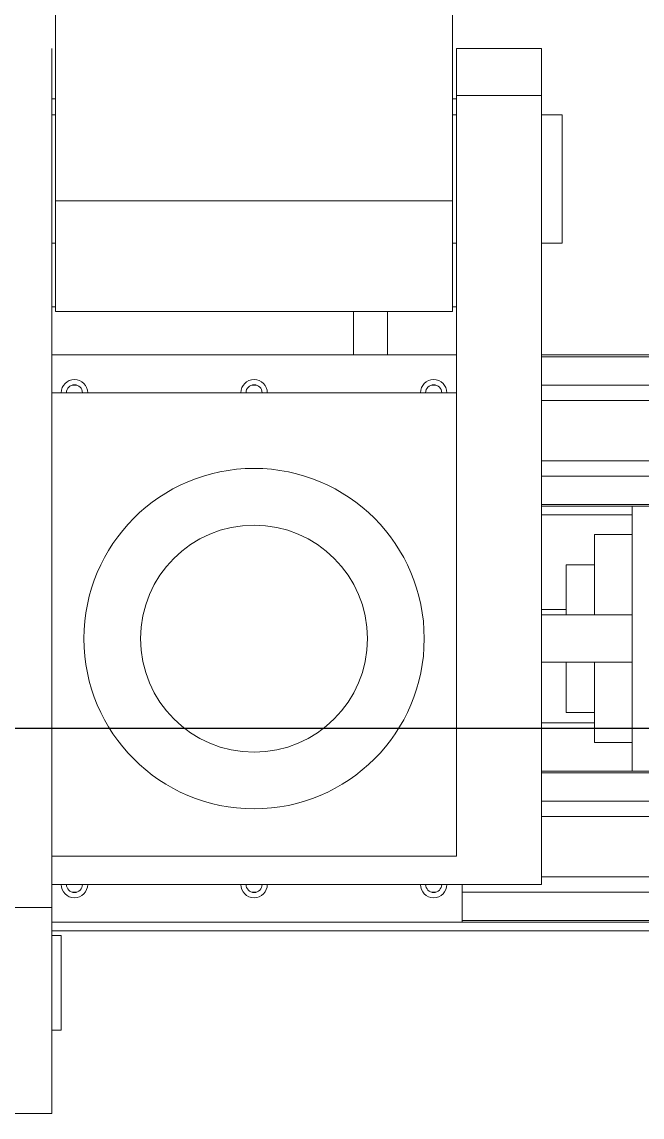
# Model space of a CAD drawing. Header units: millimetres. Extents: x 2509 to 128734, y 2492 to 91667.
# Drawn here: x 36966 to 37294, y 71838 to 72417 of the extents above; entities that cross this region are included whole.
import ezdxf

# ---------------------------------------------------------------- set-up
doc = ezdxf.new("R2010")
doc.units = ezdxf.units.MM
doc.layers.add('SSH_搬运系统', color=7, linetype='Continuous')
doc.layers.add('规划设计-立库系统-链式输送机', color=5, linetype='Continuous')
doc.styles.add('标注', font='msyh.ttf', dxfattribs={"height": 20})

# ---------------------------------------------------------------- blocks, each defined once
blk = doc.blocks.new('SSH_机械臂')
at = {"layer": 'SSH_搬运系统', "lineweight": 15}
for p, q in [((1454.66, 2818.64, 0), (1454.66, 2863.64, 0)), ((1345.87, 2818.64, 0), (1454.66, 2818.64, 0)), ((1446.87, 2818.64, 0), (1446.87, 2601.64, 0)), ((1454.66, 2818.64, 0), (1879.66, 2818.64, 0)), ((1466.87, 2818.64, 0), (1466.87, 2559.64, 0)), ((1481.87, 2818.64, 0), (1481.87, 2604.64, 0)), ((1726.87, 2604.64, 0), (1726.87, 2818.64, 0)), ((1746.87, 2604.64, 0), (1746.87, 2818.64, 0)), ((1769.87, 2816.64, 0), (1828.43, 2816.64, 0)), ((1828.43, 2816.64, 0), (1828.43, 2606.64, 0)), ((1828.43, 2816.64, 0), (3119.92, 2816.64, 0)), ((1879.66, 2818.64, 0), (1908.87, 2818.64, 0)), ((1439.87, 2813.64, 0), (1389.87, 2813.64, 0)), ((1462.77, 2805.52, 0), (1462.77, 2807.76, 0)), ((1730.97, 2805.52, 0), (1730.97, 2807.76, 0)), ((1462.77, 2710.52, 0), (1462.77, 2712.76, 0)), ((1730.97, 2710.52, 0), (1730.97, 2712.76, 0)), ((1746.87, 2659.05, 0), (1769.87, 2659.05, 0)), ((1746.87, 2641.05, 0), (1769.87, 2641.05, 0)), ((1769.85, 2641.05, 0), (1769.85, 2609.55, 0)), ((1462.77, 2615.52, 0), (1462.77, 2617.76, 0)), ((1730.97, 2615.52, 0), (1730.97, 2617.76, 0)), ((1769.85, 2609.55, 0), (1769.87, 2609.55, 0)), ((1769.87, 2606.64, 0), (1828.43, 2606.64, 0)), ((1828.43, 2606.64, 0), (3119.92, 2606.64, 0)), ((1446.87, 2601.64, 0), (1466.87, 2601.64, 0)), ((1446.87, 2261.64, 0), (1446.87, 2601.64, 0)), ((1447.87, 2261.64, 0), (1447.87, 2601.64, 0)), ((1462.77, 2261.64, 0), (1462.77, 2601.64, 0)), ((1481.87, 2604.64, 0), (1884.05, 2604.64, 0)), ((1884.05, 2604.64, 0), (1884.05, 2559.64, 0)), ((1884.05, 2604.64, 0), (1908.87, 2604.64, 0)), ((1466.87, 2559.64, 0), (1884.05, 2559.64, 0)), ((1470.97, 2261.64, 0), (1470.97, 2559.64, 0)), ((1502.77, 2261.64, 0), (1502.77, 2559.64, 0)), ((1510.97, 2261.64, 0), (1510.97, 2559.64, 0)), ((1525.87, 2261.64, 0), (1525.87, 2559.64, 0)), ((1526.87, 2261.64, 0), (1526.87, 2559.64, 0)), ((1666.87, 2261.64, 0), (1666.87, 2559.64, 0)), ((1667.87, 2261.64, 0), (1667.87, 2559.64, 0)), ((1682.77, 2261.64, 0), (1682.77, 2559.64, 0)), ((1690.97, 2261.64, 0), (1690.97, 2559.64, 0)), ((1722.77, 2261.64, 0), (1722.77, 2559.64, 0)), ((1730.97, 2261.64, 0), (1730.97, 2559.64, 0)), ((1745.87, 2261.64, 0), (1745.87, 2559.64, 0)), ((1746.87, 2261.64, 0), (1746.87, 2559.64, 0)), ((1884.05, 2559.64, 0), (1908.87, 2559.64, 0)), ((1805.94, 2548.64, 0), (1873.8, 2548.64, 0)), ((1557.87, 2546.64, 0), (1557.87, 2531.64, 0)), ((1557.87, 2546.64, 0), (1584.37, 2546.64, 0)), ((1609.37, 2546.64, 0), (1635.87, 2546.64, 0)), ((1635.87, 2546.64, 0), (1635.87, 2531.64, 0)), ((1541.87, 2531.64, 0), (1557.87, 2531.64, 0)), ((1541.87, 2511.64, 0), (1541.87, 2531.64, 0)), ((1557.87, 2531.64, 0), (1584.37, 2531.64, 0)), ((1609.37, 2531.64, 0), (1635.87, 2531.64, 0)), ((1635.87, 2531.64, 0), (1651.87, 2531.64, 0)), ((1651.87, 2531.64, 0), (1651.87, 2511.64, 0)), ((1526.87, 2511.64, 0), (1666.87, 2511.64, 0))]:
    blk.add_line(p, q, dxfattribs=at)
for radius in [90, 60]:
    blk.add_circle((1596.87, 2711.64, 0), radius, dxfattribs=at)
for centre, radius, start, end in [((3603.35, 2684.14, 0), 2525, 148.24173, 188.19905), ((1466.87, 2806.64, 0), 7, 90, 270), ((1466.87, 2806.64, 0), 4.25, 90, 270), ((1726.87, 2806.64, 0), 7, 0, 90), ((1726.87, 2806.64, 0), 4.25, 0, 90), ((1726.87, 2806.64, 0), 7, 270, 0), ((1726.87, 2806.64, 0), 4.25, 270, 0), ((1466.87, 2711.64, 0), 7, 90, 270), ((1726.87, 2711.64, 0), 7, 0, 90), ((1466.87, 2711.64, 0), 4.25, 90, 270), ((1726.87, 2711.64, 0), 4.25, 0, 90), ((1726.87, 2711.64, 0), 7, 270, 0), ((1726.87, 2711.64, 0), 4.25, 270, 0), ((1466.87, 2616.64, 0), 7, 90, 270), ((1726.87, 2616.64, 0), 7, 0, 90), ((1466.87, 2616.64, 0), 4.25, 90, 270), ((1726.87, 2616.64, 0), 4.25, 0, 90), ((1726.87, 2616.64, 0), 7, 270, 0), ((1726.87, 2616.64, 0), 4.25, 270, 0)]:
    blk.add_arc(centre, radius, start, end, dxfattribs=at)
for points in [[(1345.87, 2863.64, 0), (1345.87, 2818.64, 0)], [(1389.87, 2818.64, 0), (1389.87, 2813.64, 0)], [(1439.87, 2813.64, 0), (1439.87, 2818.64, 0)], [(1442.35, 2818.64, 0), (1442.35, 2500.64, 0)], [(1769.87, 2816.64, 0), (1769.87, 2606.64, 0)], [(1772.35, 2818.64, 0), (1772.35, 2816.64, 0)], [(1805.94, 2818.64, 0), (1805.94, 2816.64, 0)], [(1873.8, 2816.64, 0), (1873.8, 2818.64, 0)], [(1882.35, 2818.64, 0), (1882.35, 2816.64, 0)], [(1772.35, 2606.64, 0), (1772.35, 2604.64, 0)], [(1805.94, 2606.64, 0), (1805.94, 2604.64, 0)], [(1873.8, 2604.64, 0), (1873.8, 2606.64, 0)], [(1882.35, 2606.64, 0), (1882.35, 2604.64, 0)], [(1908.87, 2559.64, 0), (1908.87, 2604.64, 0)], [(1552.35, 2559.64, 0), (1552.35, 2531.64, 0)], [(1584.37, 2559.64, 0), (1584.37, 2511.64, 0)], [(1609.37, 2511.64, 0), (1609.37, 2559.64, 0)], [(1612.35, 2546.64, 0), (1612.35, 2559.64, 0)], [(1662.35, 2559.64, 0), (1662.35, 2511.64, 0)], [(1805.94, 2559.64, 0), (1805.94, 2548.64, 0)], [(1873.8, 2548.64, 0), (1873.8, 2559.64, 0)]]:
    blk.add_open_spline(points, degree=1, dxfattribs=at)
blk = doc.blocks.new('*U166')
at = {"layer": '规划设计-立库系统-链式输送机', "color": 1}
blk.add_line((-15.84, 0), (1812.11, 0), dxfattribs=at)
at = {"layer": '规划设计-立库系统-链式输送机', "color": 0, "style": '标注'}
for tag, p in [('编号', (313.89, 142.41)), ('设备高度', (311.17, -149.65))]:
    blk.add_attdef(tag, p, '', height=50, dxfattribs=at)

msp = doc.modelspace()

# ---------------------------------------------------------------- block references
at = {"layer": 'SSH_搬运系统', "rotation": 90}
msp.add_blockref('SSH_机械臂', (39800.878, 70493.639, 0), dxfattribs=at)
at = {"layer": '规划设计-立库系统-链式输送机', "xscale": -1}
msp.add_blockref('*U166', (38025.089, 72043.071), dxfattribs=at)

doc.saveas('drawing.dxf')
